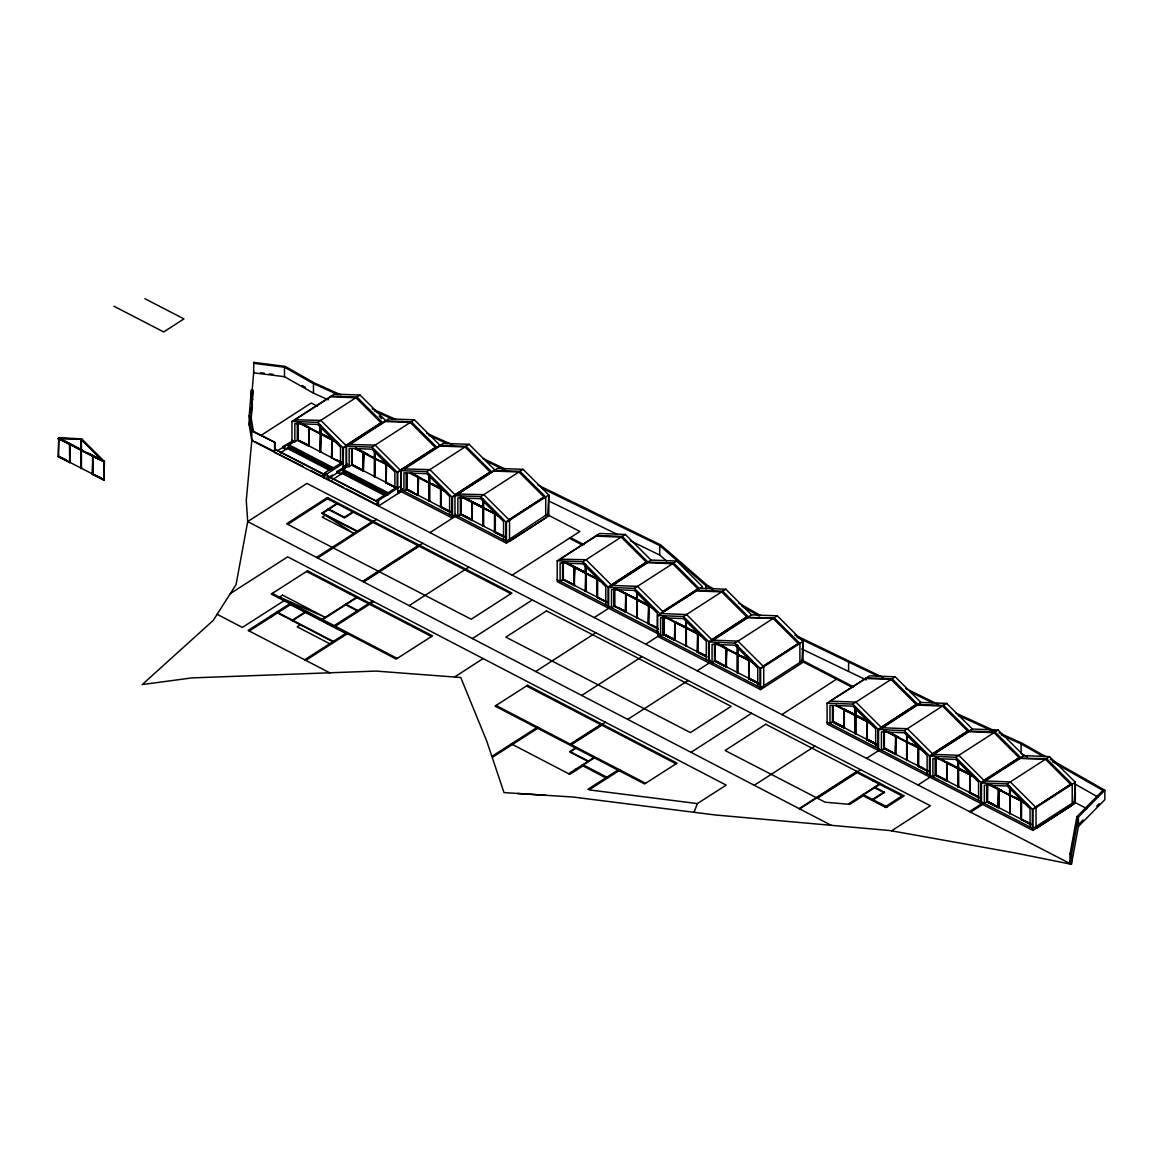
<?xml version="1.0" encoding="UTF-8"?>
<svg xmlns="http://www.w3.org/2000/svg" width="1163" height="1163" viewBox="0 0 1163 1163"><rect width="100%" height="100%" fill="white"/><g stroke="black" fill="none" stroke-linecap="round" stroke-linejoin="round"><path stroke-width="1.5" d="M400.857 489.725L400.857 470.753L375.126 445.124L348.987 444.411M401.235 489.492L401.235 485.814L378.513 500.468L378.513 506.036L401.25 491.382L401.25 485.829M547.773 514.598L548.805 494.973L523.074 469.329L497.342 468.369L452.494 497.27L452.494 518.131L401.031 491.527L401.031 470.666L426.763 471.64L469.125 444.324L494.856 469.954M801.976 661.093L803.008 641.453L777.277 615.823L751.545 614.849L709.168 642.165L709.168 663.026M1050.218 759.206L1104.85 790.229L1078.406 816.993L1078.406 826.471L1071.428 864.298L1014.848 852.901L889.971 830.556L714.94 814.943L573.068 797.033L504.015 792.599L486.716 741.035L460.752 677.506L375.911 671.08L191.851 677.913L142.249 684.556L213.222 620.431L236.045 584.611L247.704 521.591L246.265 500.381L251.804 440.515L249.216 425.047L249.216 415.554L251.368 390.157L252.923 390.201L250.917 423.216M340.875 394.809L314.49 383.005L285.255 366.389L253.738 362.405L253.65 363.307L284.484 367.203L313.472 383.674L338.215 394.751M249.216 425.047L249.507 421.66M250.219 413.185L250.656 408.111M252.923 399.694L251.368 399.636L253.738 371.884M250.772 423.448L252.923 390.201M1070.658 859.995L1070.004 863.557L1070.004 854.078L1076.894 816.717L1102.917 790.389L1052.573 761.794M249.216 415.554L251.804 431.037L251.804 440.515L1071.428 864.298L1071.428 854.805L1078.406 816.993M694.049 812.312L697.364 803.575L726.192 785.112L287.683 556.844L230.332 593.581M1078.13 824.945L1083.087 819.944M1096.709 806.148L1099.195 803.648M1078.406 826.471L1104.85 799.722L1104.85 790.229M781.914 714.605L836.488 679.192M865.33 678.48L891.062 679.454L916.793 705.098L920.922 702.423L946.653 703.397L972.384 729.041L998.116 730.015L1023.847 755.645L1049.578 756.619L1075.31 782.248L1075.31 803.124L1032.948 830.426L827.097 723.997L827.097 703.135L869.459 675.819L895.19 676.793L920.922 702.423L878.559 729.739L878.559 750.6M916.793 705.098L942.524 706.072L968.256 731.701L972.384 729.041L930.022 756.343L930.022 777.218M968.256 731.701L993.987 732.675L1019.718 758.305L1046.482 758.61L1049.578 756.619M385.782 420.701L360.05 395.057L317.688 422.373L291.957 421.399L291.957 442.274M382.307 422.939L381.653 423.361L355.922 397.731L330.19 396.757M352.404 464.546L349.176 466.61L346.298 465.127L347.693 464.226L342.838 466.683M332.225 479.839L343.114 472.818L343.114 471.873L387.962 495.06M454.573 677.026L483.096 658.578M594.249 617.568L609.179 607.929M695.954 590.906L721.671 591.88L747.402 617.509L774.165 617.815L777.277 615.823M895.19 676.793L852.828 704.109L827.097 703.135M877.978 748.405L877.978 729.448L904.291 730.713L946.653 703.397M929.441 775.023L929.441 756.052L955.753 757.317L998.116 730.015M1036.044 826.53L1036.044 807.558L1010.313 781.929L984.581 780.955L981.485 782.961L981.485 803.822M70.303 462.074L69.693 462.598L58.15 456.623L58.775 437.942L81.614 438.814L104.466 461.566L103.841 480.261L92.299 474.286L93.04 455.547M70.071 443.917L58.266 438.538L69.46 444.324L69.693 462.598M58.15 438.902L59.444 438.16M58.266 438.96L58.891 438.131M69.46 444.324L70.187 443.728M81.497 449.572L58.702 438.509L81.614 438.814M58.15 456.623L65.288 459.472M80.887 468.384L81.73 468.108L80.887 468.384L80.887 450.226L81.73 449.688M81.73 449.95L81.119 450.343L92.299 456.129M104.466 461.566L92.531 456.259L104.35 461.638M252.516 440.893L253.33 440.37M260.948 435.456L311.248 403.023L317.397 406.207M291.957 421.399L334.319 394.083L360.05 395.057M330.757 396.772L295.635 419.421L295.635 420.948M295.475 419.799L320.784 420.381L346.516 446.011L346.516 464.982M309.358 427.359L308.631 445.981L309.242 445.589M291.957 440.37L294.835 441.867L298.048 439.803M280.399 453.061L288.773 447.115L332.022 469.474M288.773 447.115L286.403 449.587L282.711 447.682L282.638 446.694L284.368 448.54M320.668 433.203L320.043 433.61L320.043 424.757M320.901 426.24L320.276 452.131L320.901 433.581L320.276 433.973M297.321 422.532L297.321 440.268L308.849 446.229L309.474 445.705L302.845 442.274M320.043 452.014L320.901 451.738M342.838 463.019L342.838 447.711L381.071 422.78L345.934 445.429L346.516 446.011M385.113 421.529L349.816 444.557M341.573 463.136L331.47 457.917L332.095 457.393M332.327 457.51L331.702 457.917L331.775 439.57L320.595 433.784M323.198 474.271L274.584 449.136L325.32 474.766L323.198 474.271L323.198 477.426L324.768 478.24L324.768 472.687L342.14 462.656L343.419 463.31L327.05 473.864L327.05 479.418L337.532 472.672M351.778 449.107L351.778 464.953L362.972 470.739L363.597 452.305L363.51 470.782L374.704 476.568M346.298 467.017L346.298 446.156L372.029 447.13L414.391 419.814L440.123 445.444M339 471.727L341.937 469.823M337.081 472.338L340.744 474.344L343.114 471.873M375.009 457.96L374.399 458.353L374.399 451.273M374.399 476.772L375.242 476.481L374.399 476.772L374.399 458.615L375.242 458.077M375.242 458.324L374.631 458.731L386.436 464.11M351.662 449.063L351.662 465.011L363.205 470.986L363.815 452.422L363.205 452.829L374.399 458.615M287.755 524.382L328.446 498.157M385.927 464.328L386.552 463.921L380.897 460.999M395.638 487.631L386.043 482.66L386.668 464.241M333.752 502.096L334.784 501.427M336.659 503.594L321.671 513.261L356.852 531.447M322.253 513.552L337.241 503.899M397.179 487.762L397.179 472.454L435.413 447.537L400.29 470.186L400.857 470.753M439.847 446.04L404.55 469.067M385.811 482.543L397.761 488.067M385.811 464.517L385.811 482.674L386.668 482.267M343.914 517.55L352.694 511.894M353.276 512.185L344.495 517.855L327.879 509.263M377.248 505.382L377.248 499.814L396.496 487.399M406.512 473.617L406.512 489.463L417.706 495.249L418.447 476.626L410.757 472.658M397.761 491.731L402.427 488.736M401.235 491.382L397.761 493.621L397.761 472.76L372.029 447.13M407.137 489.056L403.924 491.12L403.924 472.847L426.763 473.704L449.616 496.47L449.616 514.744M429.743 482.471L429.132 482.863L429.132 475.783M429.132 501.282L429.976 500.991L429.132 501.282L429.132 483.125L429.976 482.587M429.976 482.849L429.365 483.241L440.559 489.027L440.559 507.184L450.648 512.403M316.554 557.426L372.872 521.126M373.439 521.417L376.55 519.425M317.703 558.022L374.021 521.722M406.396 473.574L406.396 489.521L417.939 495.496L418.549 476.932L417.939 477.339L429.132 483.125M440.559 489.027L441.286 488.431L432.81 484.055M441.402 488.751L440.777 489.143L445.574 491.629M451.913 515.936L451.913 496.979L490.146 472.047L455.024 494.697L455.591 495.278L429.859 469.634L404.709 468.965M493.781 471.044L458.644 493.694L458.644 495.22M458.484 494.071L483.808 494.653L509.539 520.283L509.539 539.254M440.559 507.184L441.17 506.661L451.273 512.011M441.402 506.777L440.777 507.184L440.864 488.823M503.55 539.763L503.55 521.475L480.697 498.723L457.859 497.851L457.859 516.139L461.071 514.075L472.265 519.861L471.64 520.254L472.382 501.631M460.344 496.805L460.344 514.54L471.873 520.501L472.498 501.951M506.428 543.15L506.428 522.289L548.805 494.973L548.805 515.834L506.428 543.15L454.98 516.546L454.98 495.671L480.697 496.645L523.074 469.329M455.591 514.25L452.494 516.241L401.031 489.638M429.976 532.639L455.969 515.892M362.565 581.384L419.014 544.982M363.132 581.674L422.692 543.281M363.714 581.98L420.177 545.578M462.54 497.27L483.692 507.475L466.232 498.462M483.924 526.01L483.067 526.287L483.067 508.129L486.745 509.06M471.873 520.501L472.498 519.977L460.955 514.133L461.071 496.47L460.766 514.264L471.96 520.05L471.96 502.023L462.365 497.066M483.299 508.26L495.336 513.755L495.336 531.782L504.931 536.754M505.861 540.955L505.861 521.983L544.095 497.052L508.958 519.716L509.539 520.283M494.493 532.072L503.768 536.274M494.493 514.046L494.493 532.189L495.336 531.782M409.158 605.632L468.849 567.151M510.019 540.955L546.188 517.651M512.171 575.147L579.901 531.476L547.671 514.816M658.505 634.024L557.208 581.645L557.208 560.784L599.585 533.468L625.316 534.442L651.033 560.072L676.75 561.031L702.481 586.675L657.706 615.547L657.706 636.423L760.631 689.63L803.008 662.329L803.008 641.453L760.631 668.769L760.631 689.63M596.023 536.158L560.886 558.807L560.886 560.319M560.726 559.185L586.036 559.752L611.767 585.382M605.792 604.862L605.792 586.588L582.939 563.822L560.101 562.95L560.101 581.238L563.314 579.174L574.507 584.96L573.882 585.367L574.624 566.744M562.572 561.918L562.572 579.639L574.115 585.6L574.74 567.05M557.208 560.784L582.939 561.758L625.316 534.442M472.425 638.56L532.32 599.963M564.782 562.369L585.934 572.589L565.392 561.976M606.824 602.521L596.735 597.302L596.735 579.145L585.541 573.359L586.152 572.952L586.152 591.109L585.309 591.4L586.152 565.625M574.115 585.483L574.74 585.076L562.994 579.378L563.197 561.511M596.735 579.145L597.462 578.549M585.309 591.4L586.152 591.109M608.104 606.054L608.104 587.082L646.323 562.165L611.2 585.091L612.334 585.672L647.471 562.747M608.671 608.249L608.656 587.373L651.033 560.072M596.735 597.302L607.173 601.853M625.956 611.564L625.331 611.956L626.057 593.334M626.174 593.653L625.563 594.046L636.757 599.832L637.6 599.308L648.91 605.153L648.169 623.891L658.273 629.125M608.656 587.373L634.387 588.347L676.75 561.031M614.762 605.778L611.534 607.842L611.534 589.554L634.387 590.426L657.24 613.177L657.24 631.465M616.23 588.972L637.368 599.178L633.137 596.997M637.6 599.556L636.99 599.963L648.169 605.749M614.02 588.507L614.02 606.243L625.563 612.203L626.174 611.68L614.442 605.967L614.471 588.216M535.692 671.502L595.776 632.774M649.027 605.458L648.402 605.865L653.199 608.336M636.757 617.989L637.6 617.713L636.757 617.989L636.757 599.832M696.521 590.935L660.817 613.555L686.548 614.529L712.279 640.159L738.011 641.133L763.742 666.777L763.742 685.734M649.027 623.499L648.402 623.891L648.489 605.545L637.295 599.759L637.295 617.916L648.489 623.702M674.496 621.914L686.432 627.366L685.807 627.758L685.807 620.679M663.186 634.344L674.38 640.13L675.005 621.711M663.07 616.681L663.07 634.417L674.613 640.377L675.238 621.827L697.655 633.53M657.706 615.547L683.437 616.521L725.814 589.219L751.545 614.849M659.101 633.631L657.706 634.518L760.631 687.74L803.008 660.424L802.266 660.235M645.712 644.186L658.389 636.001M663.811 616.346L663.811 633.951L660.599 636.016L660.599 617.727L683.437 618.6L706.29 641.365L706.29 659.639M685.807 646.163L686.664 645.887L685.807 646.163L685.807 628.02L686.664 627.482L693.73 631.131M581.718 695.459L641.932 656.63M686.039 646.294L686.039 628.136L693.061 631.044M674.38 640.13L675.005 639.737L663.811 633.951M674.613 640.377L675.238 639.984L663.695 634.024L663.695 616.288M705.883 656.557L697.233 652.08L697.858 633.515M698.076 633.646L697.466 634.039L702.263 636.524M708.601 660.831L708.601 641.86L746.835 616.942L711.698 639.868L712.846 640.464L747.983 617.538M697.858 651.556L697.233 651.949L706.072 655.801M714.649 660.962L725.843 666.748L726.584 648.125L718.894 644.157M708.601 641.86L734.9 643.139L774.18 617.815L799.897 643.459L799.897 662.43M709.168 661.136L710.564 660.235M697.16 670.789L709.852 662.605M627.729 719.403L688.089 680.5M737.894 653.969L737.269 654.362L737.269 645.509M737.269 672.781L738.127 672.49L737.269 672.781L737.269 654.624L738.127 654.086M738.127 654.347L737.502 654.74L748.696 660.526L748.696 678.683L758.785 683.902M714.533 643.299L714.533 661.02L726.075 666.995L726.701 648.431L726.075 648.838L737.269 654.624M748.696 660.526L749.423 659.93M749.539 660.25L748.928 660.642L755.325 663.957M760.064 687.435L760.064 668.478L798.298 643.546L763.161 666.195L763.742 666.777M758.523 683.64L748.928 678.683L755.935 681.576M690.996 752.345L751.545 713.312M865.912 678.509L830.193 701.129L855.924 702.103L881.656 727.747L907.387 728.721L933.119 754.351L958.85 755.325L984.581 780.955M832.577 721.932L843.771 727.718L843.771 709.692L844.498 709.096L855.808 714.94L855.198 715.332L855.198 706.479M832.461 706.043L832.461 721.99L844.004 727.965L844.004 709.808L855.808 715.187M833.202 705.679L833.202 721.525L829.975 723.59L829.975 705.316L852.828 706.174L875.681 728.939L875.681 747.213M855.198 733.751L856.041 733.46L855.198 733.751L855.198 715.594L856.041 715.056L867.351 720.9L866.609 739.653L876.713 744.872M855.43 733.868L855.43 715.71L864.036 719.446M754.264 785.272L815.001 746.123M843.771 727.718L844.396 727.311L833.202 721.525M844.004 727.965L844.614 727.427L833.086 721.598M877.978 729.448L916.211 704.516L881.089 727.442L882.237 728.038L917.374 705.112M884.752 725.741L878.559 729.739L852.828 704.109M876.437 744.611L866.842 739.653L867.467 721.22L866.842 721.612L873.239 724.927M884.04 730.931L884.04 748.536L895.234 754.322L895.844 735.888L889.448 732.588M942.524 706.072L943.556 705.403L969.288 731.033L995.019 732.007L1020.751 757.636M896.077 736.019L895.466 736.412L906.66 742.198L907.503 741.66M866.551 758.363L879.228 750.193M891.047 751.443L884.665 748.129L881.438 750.208L881.438 731.92L904.291 732.777L927.129 755.543L927.129 773.831M799.141 808.634L856.898 771.389M799.708 808.925L860.576 769.688M817.371 798.211L857.029 772.654L902.023 795.914L884.854 806.991M907.271 741.543L906.66 741.95L906.66 734.856M907.503 741.921L906.878 742.314L918.697 747.707L910.702 743.579M896.077 754.046L883.924 748.609L883.924 730.873M896.077 754.162L895.466 754.569L895.539 736.092M918.189 747.911L918.814 747.518L911.748 743.855M918.93 747.824L918.305 748.231L924.701 751.531M872.832 780.824L873.864 780.155M906.66 760.355L907.503 760.079L906.66 760.355L906.66 742.198M848.656 803.778L880.217 783.44M863.615 794.809L879.751 784.4M929.441 756.052L967.674 731.12L932.537 753.769L933.54 754.743M935.604 752.752L930.022 756.343L904.291 730.713M968.823 731.716L933.7 754.365L933.7 755.892M918.072 748.1L918.072 766.257L922.128 767.507M872.541 799.417L884.04 792.018M873.122 799.722L884.621 792.308L875.099 787.395M935.503 757.535L935.503 775.14L946.697 780.925L946.697 762.899L947.423 762.303L958.734 768.147L958.108 768.554L958.108 761.474M993.987 732.675L995.019 732.007M918.014 784.967L930.691 776.797M935.997 757.084L935.997 774.805L932.9 776.811L932.9 758.523L955.753 759.395L978.592 782.147L978.592 800.435M935.503 775.14L947.307 780.533L946.697 780.925M958.108 786.958L958.966 786.682L958.108 786.958L958.108 768.801L958.966 768.278L968.866 773.395M958.341 787.075L958.341 768.932L968.561 773.482M935.386 757.476L935.386 775.212L946.929 781.173L947.54 780.649M978.199 797.338L969.535 792.875L970.276 774.122M979.362 797.818L969.768 792.861L970.393 774.427M891.527 830.833L930.385 805.77L306.916 483.415L247.704 521.591L831.269 825.352M980.903 801.627L980.903 782.655L1019.137 757.738L984 780.388L985.163 781.26M1023.847 755.645L980.903 782.655M1020.285 758.334L985.163 780.984L985.163 782.495M969.768 792.861L978.388 796.597M986.849 784.095L986.849 801.816L998.159 807.544L998.886 788.921M986.849 801.816L998.377 807.776L998.377 789.633L1002.201 790.884M955.753 757.317L981.485 782.961L1007.216 783.935L1046.482 758.61L1072.213 784.255L1072.213 803.211M969.477 811.585L982.154 803.4M971.657 811.512L983.607 803.807M1010.196 794.765L1009.571 795.158L1009.571 786.304M1010.429 795.129L1009.804 813.693L1010.429 787.802M1021.114 801.133L1021.739 800.726L1014.674 797.077M1009.804 795.536L1021.855 801.045M1009.571 813.577L1010.429 813.286M1032.366 828.23L1032.366 809.259L1070.6 784.342L1035.463 807.267L1038.515 805.974M1020.998 819.348L1030.273 823.549M1020.998 801.322L1020.998 819.479L1028.252 822.372M1074.728 800.914L1074.278 801.889L1075.31 782.248L1032.948 809.564L1032.948 830.426M1075.31 801.22L1032.948 828.536L827.097 722.107M1036.553 828.26L1072.722 804.941M284.063 600.719L242.355 627.424L217.132 614.297M289.82 603.713L248.112 630.419L329.899 672.897M249.26 631.015L290.968 604.309M291.898 620.446L304.851 612.145M292.465 620.737L305.433 612.436M300.316 624.822L297.205 626.813L329.696 643.721M349.99 594.104L351.022 593.435M322.093 619.312L357.346 596.721M322.66 619.603L356.896 597.695M333.156 626.276L372.567 601.038M370.038 603.335L373.149 601.344M334.304 626.872L373.716 601.634M304.575 659.814L346.283 633.108M305.724 660.41L347.432 633.704M491.862 756.372L537.597 727.079M493.01 756.968L538.745 727.675M570.248 744.087L601.722 723.924M570.815 744.378L605.4 722.238M571.396 744.683L602.87 724.52M575.423 747.983L569.448 751.807L587.882 761.402M576.005 748.274L570.539 751.778L588.405 761.067M568.649 773.729L593.857 757.578M583.39 764.949L594.438 757.883M582.925 765.923L569.797 774.325L511.342 743.898M587.882 789.284L618.92 769.412M620.068 770.008L589.03 789.881L697.364 803.575M251.804 431.037L275.137 442.492L275.137 448.816M282.638 446.694L292.044 441.271L293.687 442.216L293.687 441.271L287.915 444.6M278.131 450.241L286.563 445.371M292.32 443.001L288.206 445.371L333.534 468.82M337.052 472.425L336.994 471.437L346.298 466.072L348.028 466.959L348.028 466.014L342.547 469.183L342.547 470.128L388.18 493.723M329.478 476.728L332.444 475.013M342.547 470.128L345.295 468.544M331.222 396.089L356.954 397.063L382.685 422.692M414.391 419.814L388.66 418.84L343.419 448.002L343.23 468.791M385.564 420.832L411.295 421.806L437.026 447.45M384.531 421.5L410.263 422.474L435.994 448.104M469.125 444.324L443.408 443.35L397.179 472.454M440.297 445.356L466.029 446.316L491.76 471.96M439.265 446.011L464.996 446.985L490.728 472.629M58.15 438.349L81.192 439.149L81.119 468.5M494.246 470.361L519.977 471.335L545.709 496.964L545.709 515.936M493.214 471.03L518.945 472.004L544.662 497.633M596.474 535.46L622.205 536.434L647.936 562.078L673.653 563.037L699.385 588.667M595.441 536.128L621.173 537.102L646.904 562.732L672.621 563.706L698.352 589.336M700.082 588.245L725.814 589.219M611.753 585.382L637.484 586.356L663.215 611.985L662.648 611.418L697.771 589.045L660.119 613.991L634.387 588.347M696.986 590.237L722.703 591.211L748.434 616.841M747.416 617.509L773.133 618.483L798.865 644.128M866.362 677.825L892.094 678.785L917.825 704.429L943.556 705.403M1019.718 758.305L1045.45 759.279L1071.181 784.909M517.39 793.457L545.84 795.288M260.745 372.771L264.248 373.221M269.496 373.875L273 374.326M328.315 399.81L313.472 393.167L284.484 376.696L253.65 372.8L253.738 362.405M372.204 408.838L395.275 419.189M426.603 433.218L452.989 445.022M482.674 458.309L505.425 469.212M374.486 411.004L392.629 419.131M428.914 435.384L447.057 443.496M995.659 731.294L956.073 713.195M998.959 732.792L1022.117 743.244L1045.537 756.546M992.998 731.236L958.341 715.478M1001.27 734.958L1021.099 743.913L1043.124 756.43M794.794 634.983L883.313 677.607M796.975 637.179L877.498 675.936M801.816 648.983L866.261 679.948M537.815 485L660.875 544.982L707.22 585.222L713.471 588.783M486.643 461.231L502.968 469.183M542.147 488.286L659.712 545.578L706.014 585.789L712.279 589.35M548.689 500.948L617.262 534.369M630.317 540.737L659.712 555.056L666.515 560.973M905.803 688.569L938.221 704.444M909.626 691.592L932.363 702.743M144.895 298.702L183.943 318.895L163.707 331.949L113.974 306.247M548.224 513.639L506.428 541.246L454.98 514.642M571.556 538.207L583.942 544.618M569.361 538.265L582.241 544.938M802.194 660.264L853.526 686.81M801.278 660.991L852.494 687.478M1075.673 802.863L1086.925 808.678M462.845 497.066L483.372 507.679M498.026 515.253L483.604 507.795L483.604 502.489M483.372 507.94L472.193 502.14L472.193 520.297L483.372 526.083M495.031 513.959L499.828 516.445M483.299 507.998L499.261 516.256M462.045 497.27L471.64 502.227M471.873 502.343L483.067 508.129M494.726 514.162L501.122 517.462M505.861 521.983L480.697 496.645M410.335 472.687L429.438 482.674M444.077 490.248L429.67 482.79L429.67 475.711M410.016 472.89L445.327 491.251M409.71 473.079L417.706 477.223M451.913 496.979L426.763 471.64M356.023 448.133L367.944 454.297M355.718 448.337L374.704 458.164M390.899 466.537L374.937 458.28L374.937 451.186M355.282 448.366L390.594 466.726M354.977 448.569L362.972 452.698M386.043 464.633L390.841 467.119M300.141 422.591L307.817 426.574M320.901 433.334L332.211 439.178L331.47 457.917M299.836 422.794L320.363 433.406M320.595 433.523L336.558 441.78M299.342 422.794L308.936 427.751L308.849 446.229M320.363 433.668L309.169 427.868L309.169 446.025L320.363 451.811M338.404 442.987L332.007 439.687L332.007 457.713L341.602 462.67M299.036 422.998L338.099 443.19M565.087 562.165L585.614 572.792M585.847 572.908L600.268 580.352M616.535 588.769L651.702 606.955M564.593 562.165L574.188 567.137L574.188 585.163M585.614 573.039L574.42 567.253L574.42 585.411L585.614 591.197M585.847 573.155L597.041 578.941L596.968 597.288M597.273 579.058L602.071 581.544M616.041 588.769L625.636 593.726L625.563 612.203M637.062 599.643L625.868 593.857L625.868 612L637.062 617.786M653.519 608.147L648.721 605.661L648.721 623.688L658.316 628.645M342.838 447.711L317.688 422.373M585.541 573.097L601.504 581.355M636.99 599.701L651.396 607.159M564.288 562.369L573.882 567.326M574.115 567.457L585.309 573.243M603.35 582.576L596.968 579.261L597.578 578.869L597.578 596.895M615.736 588.972L625.331 593.93M742.357 656.281L752.534 661.543M889.826 732.516L898.795 737.168M989.669 784.153L1001.721 790.375M608.104 587.082L582.939 561.758M718.472 644.186L724.869 647.486M742.91 656.819L749.306 660.133M958.734 768.409L946.929 763.015L958.108 768.801M990.774 784.981L998.77 789.11L998.697 807.587L1009.891 813.373M1015.226 797.614L1021.623 800.914M665.585 616.942L686.112 627.555L686.112 620.475M717.048 643.561L737.575 654.173M753.784 662.547L737.807 654.289L737.807 645.436M836.517 705.316L855.503 715.143L855.503 708.049M871.698 723.517L855.735 715.26L855.735 708.18M887.98 731.934L906.966 741.747M923.16 750.12L907.198 741.863L907.198 734.783M937.901 757.738L958.428 768.35M958.661 768.467L969.971 774.325M971.512 775.125L974.623 776.724M989.364 784.342L1009.891 794.954M1010.124 795.085L1024.53 802.528M665.105 616.942L702.568 636.321M716.568 643.561L754.031 662.925M836.081 705.345L873.558 724.723M885.944 731.134L924.411 751.124M937.407 757.738L974.318 776.928M988.87 784.342L1026.333 803.72M664.785 617.146L674.38 622.103M674.613 622.234L685.807 628.02M686.039 628.136L697.233 633.922M716.248 643.75L725.843 648.721M835.775 705.548L843.771 709.692M844.004 709.808L855.198 715.594M855.43 715.71L866.609 721.496M885.639 731.338L895.234 736.295M937.102 757.942L946.697 762.899M958.341 768.932L969.535 774.718M969.768 774.834L974.565 777.306M988.565 784.545L998.159 789.503M998.377 789.633L1009.571 795.419M1021.23 801.438L1027.627 804.752M760.064 668.478L734.9 643.139M1032.366 809.259L1007.216 783.935M504.626 536.943L483.604 526.214L483.604 508.057L494.798 513.842L494.726 532.189M494.493 532.189L504.582 537.422M407.021 489.129L412.792 492.109M418.011 495.045L406.817 489.26L406.846 473.283M450.692 511.938L441.097 506.981L441.097 488.954M429.438 501.079L418.244 495.293L418.331 476.815M450.372 512.142L429.67 501.195L429.67 483.038M362.376 469.837L352.287 464.619L352.287 448.656M363.278 470.535L352.084 464.749L352.113 448.758M395.958 487.428L374.937 476.685L374.937 458.527M385.811 482.674L395.914 487.893M302.264 442.1L297.932 439.861L297.932 422.14M336.412 459.763L341.922 462.481M308.936 445.778L297.743 439.992L297.772 422.242M331.775 457.728L320.595 451.942L320.668 426.123M617.96 607.42L624.357 610.735M652.225 625.142L657.022 627.627M597.346 596.895L606.868 602.056M597.041 597.099L585.847 591.313L585.934 565.494M291.957 441.315L293.687 442.216M716.873 661.384L720.071 663.041M867.467 739.246L877.062 744.204M989.175 802.179L993.972 804.651M697.858 651.673L706.508 656.15M716.597 661.369L719.49 662.866M722.368 664.349L726.701 666.588M749.306 678.291L753.639 680.515M867.235 739.261L875.884 743.724M884.549 748.202L894.638 753.42M918.697 765.865L924.469 768.845M935.997 774.805L947.54 780.78M970.16 792.468L978.81 796.946M988.913 802.165L999.002 807.384L999.002 789.226M674.7 639.941L663.506 634.155L663.535 616.39M705.767 656.005L686.344 646.09L686.344 627.933M726.163 666.544L714.969 660.758L714.998 643.008M737.575 672.577L726.381 666.792L726.468 648.314M758.828 683.437L737.807 672.694L737.807 654.536M876.757 744.407L855.735 733.664L855.735 715.507M895.539 754.118L884.345 748.332L884.374 730.582M906.966 760.151L895.772 754.365L895.772 736.208M928.205 771.011L907.198 760.268L907.198 742.125M947.002 780.736L935.808 774.936L935.837 757.186M958.428 786.77L947.234 780.969L947.234 762.826M978.068 796.8L958.661 786.886L958.428 761.271M1031.13 824.233L1010.124 813.489L1010.196 787.671M697.466 652.065L707.06 657.022M927.9 771.214L918.305 766.257L918.392 747.911M1030.825 824.436L1021.23 819.464L1021.303 801.118M557.208 579.741L658.389 632.061M918.072 766.257L928.176 771.476M1020.998 819.479L1031.101 824.698M343.114 472.818L384.764 494.348M342.14 473.443L385.389 495.801M340.744 473.385L336.994 471.437M288.773 448.06L330.423 469.605M287.799 448.685L329.449 470.23M275.137 442.492L253.389 431.255L250.772 415.54M282.711 446.723L286.403 448.642M1070.004 854.078L1071.428 854.805M324.768 472.687L327.05 473.864M377.248 499.814L378.513 500.468M254.944 441.547L273.581 451.171M302.903 466.334L274.584 452.291L274.584 442.812M310.914 470.477L323.75 477.121L323.721 473.937M327.573 479.098L343.608 487.384M346.821 489.041L377.757 505.047M327.414 498.811L510.877 593.668M874.591 787.729L884.098 792.643M328.388 508.929L345.004 517.52M322.195 512.927L357.361 531.113M863.033 794.503L887.035 806.918M59.328 438.102L74.432 445.923M88.795 453.352L103.914 461.159L81.119 450.096M75.101 446.519L69.693 444.44L80.887 450.226M88.126 453.25L92.924 455.736M58.572 438.335L104.045 461.842L104.045 479.868L81.425 468.296L81.425 450.139M101.152 478.022L92.531 474.286L92.618 455.94M58.775 456.23L67.425 460.708M92.924 473.893L103.027 479.112M81.192 468.18L69.998 462.394L69.998 444.237M342.547 469.183L389.75 493.592M333.534 467.875L288.206 444.426L288.206 446.33M306.538 571.484L431.458 636.51M526.476 685.966L676.037 763.815M345.702 604.179L357.811 610.488M345.193 604.513L357.303 610.822M496.049 705.461L645.596 783.31M272.316 593.406L397.237 658.418M289.296 604.048L346.908 634.039M582.808 764.658L607.973 777.756M581.776 765.312L606.941 778.425M278.015 612.61L333.316 641.394M276.343 612.349L332.807 641.729M576.063 768.976L577.211 769.572M270.645 615.997L271.793 616.594M1027.394 756.968L1021.099 753.391L1021.099 743.913M1074.597 783.789L1098.192 797.193M738.49 602.986L760.384 615.431M742.052 606.272L759.279 616.056M302.176 385.491L305.258 387.235M683.437 616.521L709.168 642.165M379.094 416.107L381.624 418.636M103.609 461.362L81.425 439.265L81.425 449.892M81.003 439.207L103.841 461.973L103.841 480.261M1076.894 816.717L1076.894 819.871M1030.055 827.038L1030.055 808.765L1007.216 785.999L984.363 785.127L984.363 803.415L987.576 801.351L987.576 783.746M1021.536 801.234L1021.536 819.275M1009.891 786.101L1009.804 813.693M998.465 789.314L998.465 807.34L987.271 801.554L987.46 783.688M970.073 774.631L970.073 792.657M969.855 774.514L969.855 792.672M958.341 761.591L958.341 768.67M947.002 762.695L946.929 781.173M918.625 748.027L918.625 766.054M906.966 734.667L906.878 760.471M867.235 721.104L867.162 739.45M866.929 721.293L866.842 739.653M855.503 715.39L855.503 733.548L844.309 727.762L844.309 709.604M855.43 708.369L855.43 715.463M848.597 661.849L848.597 671.327M844.076 709.488L844.076 727.515L832.882 721.729L832.882 705.883M833.086 705.636L832.912 721.7M757.753 686.243L757.753 667.969L734.9 645.203L712.061 644.346L712.061 662.619L715.274 660.555L715.158 642.892M749.234 660.453L749.234 678.48M749.001 660.322L748.928 678.683M737.575 645.305L737.502 672.897M726.163 648.518L726.075 666.995M706.014 585.789L706.014 588.958M697.771 633.835L697.771 651.876M697.538 633.719L697.538 651.876M686.344 620.591L686.344 627.686M686.112 627.816L686.112 645.974L674.933 640.188L674.7 621.914M686.039 620.795L686.039 627.875M659.712 545.578L659.712 555.056M637.295 592.418L637.295 599.497M637.062 592.301L636.99 618.105M636.757 592.505L636.757 599.585M614.646 589.888L614.646 605.836M614.137 588.565L614.137 606.17M597.346 578.738L597.273 597.099M585.541 564.244L585.541 591.516M585.309 564.128L585.309 572.981M563.314 561.569L563.314 579.174M495.118 513.639L495.031 531.985M483.299 500.919L483.299 526.403M483.067 499.029L483.067 507.882M429.438 475.58L429.365 501.398M418.011 477.019L417.939 495.496M394.882 488.576L394.882 471.96L372.029 449.194L349.176 448.337L349.176 466.61M386.131 464.313L386.131 482.471M374.704 451.07L374.631 476.888M363.278 452.509L363.205 470.986M340.526 463.819L340.526 447.203L317.688 424.451L294.835 423.579L294.835 441.867M320.363 424.553L320.276 452.131M313.472 383.674L313.472 393.167M284.484 367.203L284.484 376.696M251.368 390.157L251.368 399.636M92.851 456.056L92.851 474.082M80.887 439.352L80.887 449.979M69.765 444.121L69.765 462.147L58.572 456.361L58.775 437.942M327.573 475.929L377.757 501.878L327.573 475.929M327.297 497.56L286.607 523.786L471.219 619.239L511.909 593.014L327.297 497.56M325.335 515.151L322.238 517.142L353.756 533.439L325.335 515.151M546.523 610.909L505.832 637.135L690.459 732.588L731.134 706.363L546.523 610.909M765.748 724.258L725.072 750.484L825.09 802.194L849.804 804.374L863.164 795.768L886.002 807.587L904.218 795.841L765.748 724.258M307.57 570.815L271.27 594.06L396.19 659.087L432.491 635.841L307.57 570.815M282.594 595.136L279.483 597.128L325.204 617.32L282.594 595.136M527.522 685.298L495.016 706.115L644.564 783.964L677.07 763.146L527.522 685.298"/></g></svg>
